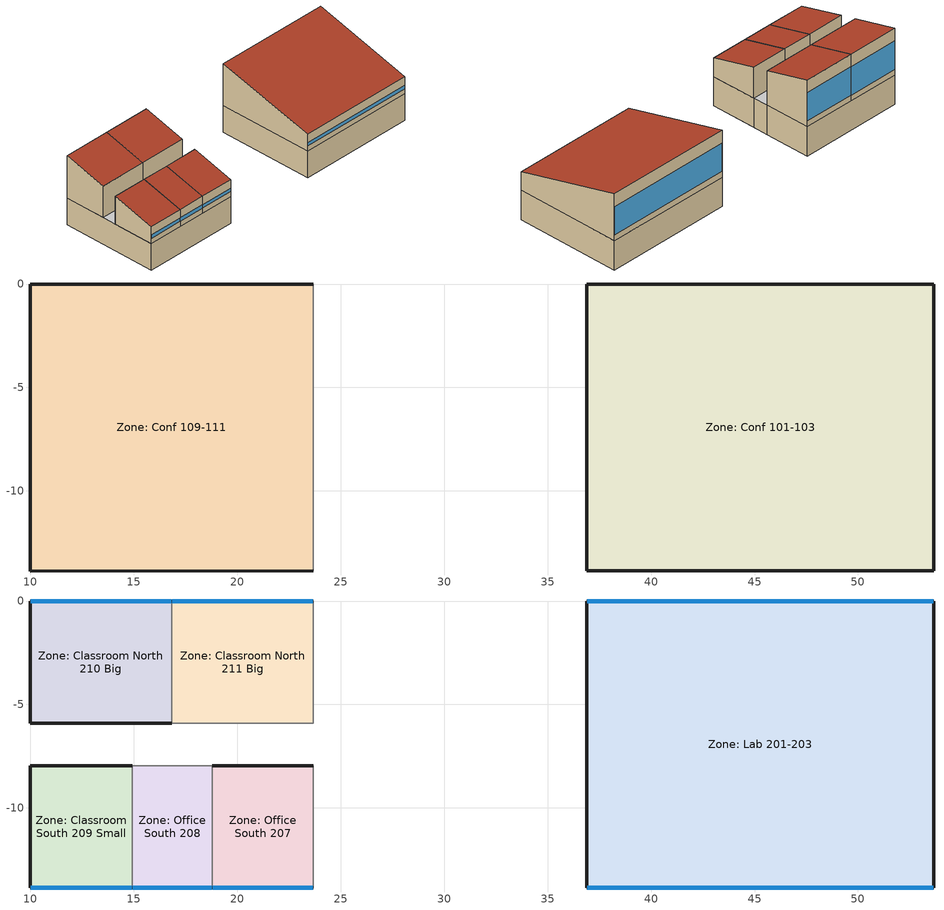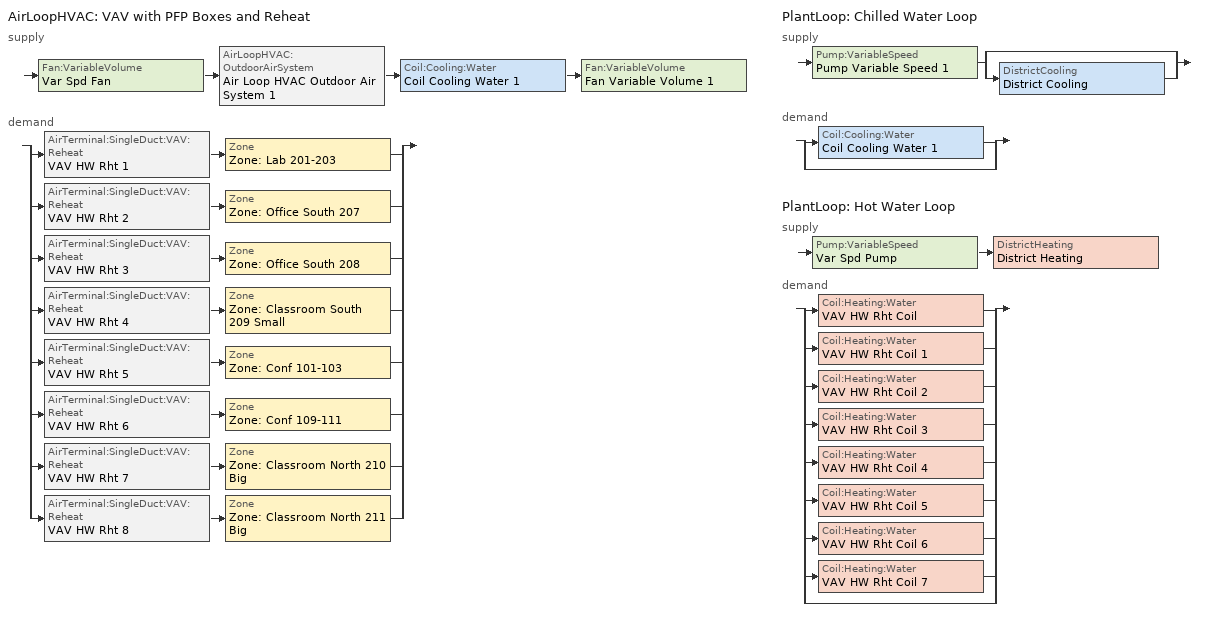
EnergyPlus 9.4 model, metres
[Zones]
Zone: Conf 101-103
 floor ground (ExtSlabCarpet 4in ClimateZone 1-8): 36.9,-13.87 36.9,0 53.66,0 53.66,-13.87 z0
 wall outside (Thornton Ext Wall): 53.66,0 36.9,0 36.9,-13.87 53.66,-13.87 53.66,0 z0:3.81
Zone: Conf 109-111
 floor ground (ExtSlabCarpet 4in ClimateZone 1-8): 10,-13.87 10,0 23.68,0 23.68,-13.87 z0
 wall outside (Thornton Ext Wall): 23.68,0 10,0 10,-13.87 23.68,-13.87 z0:3.81
 wall adiabatic (Interior Wall): 23.68,-13.87 23.68,-7.95 23.68,-5.92 23.68,0 z0:3.81
 ceiling adiabatic (Interior Ceiling): 23.68,-5.92 10,-5.92 10,-7.95 23.68,-7.95 z3.81
Zone: Classroom North 210 Big
 floor to Zone: Conf 109-111 (Interior Floor): 10,-5.92 10,0 16.84,0 16.84,-5.92 z3.81
 wall outside (Thornton Ext Wall): 16.84,0 10,0 z3.81:9.91; 10,-5.92 16.84,-5.92 z3.81:8.35; 10,0,9.91 10,0,3.81 10,-5.92,3.81 10,-5.92,8.35
 wall to Zone: Classroom North 211 Big (Interior Wall): 16.84,0,9.91 16.84,-5.92,8.35 16.84,-5.92,3.81 16.84,0,3.81
 window (Thornton Window 1): 16.81,0 10.03,0 z4.57:8.25
 roof outside (ASHRAE 90.1-2010 ExtRoof IEAD ClimateZone 2-8): 10,0,9.91 10,-5.92,8.35 16.84,-5.92,8.35 16.84,0,9.91
Zone: Classroom North 211 Big
 floor to Zone: Conf 109-111 (Interior Floor): 16.84,-5.92 16.84,0 23.68,0 23.68,-5.92 z3.81
 wall outside (Thornton Ext Wall): 23.68,0 16.84,0 z3.81:9.91
 wall adiabatic (Interior Wall): 16.84,-5.92 23.68,-5.92 z3.81:8.35; 23.68,0,9.91 23.68,-5.92,8.35 23.68,-5.92,3.81 23.68,0,3.81
 window (Thornton Window 1): 23.65,0 16.86,0 z4.57:8.25
 roof outside (ASHRAE 90.1-2010 ExtRoof IEAD ClimateZone 2-8): 16.84,0,9.91 16.84,-5.92,8.35 23.68,-5.92,8.35 23.68,0,9.91
Zone: Classroom South 209 Small
 floor to Zone: Conf 109-111 (Interior Floor): 10,-13.87 10,-7.95 14.93,-7.95 14.93,-13.87 z3.81
 wall outside (Thornton Ext Wall): 14.93,-7.95 10,-7.95 z3.81:7.81; 10,-13.87 14.93,-13.87 z3.81:6.25; 10,-7.95,7.81 10,-7.95,3.81 10,-13.87,3.81 10,-13.87,6.25
 wall to Zone: Office South 208 (Interior Wall): 14.93,-7.95,7.81 14.93,-13.87,6.25 14.93,-13.87,3.81 14.93,-7.95,3.81
 window (Thornton Window 1): 10.03,-13.87 14.91,-13.87 z4.57:5.06
 roof outside (ASHRAE 90.1-2010 ExtRoof IEAD ClimateZone 2-8): 10,-7.95,7.81 10,-13.87,6.25 14.93,-13.87,6.25 14.93,-7.95,7.81
Zone: Lab 201-203
 floor to Zone: Conf 101-103 (Interior Floor): 36.9,-13.87 36.9,0 53.66,0 53.66,-13.87 z3.81
 wall outside (Thornton Ext Wall): 53.66,0 36.9,0 z3.81:9.91; 36.9,-13.87 53.66,-13.87 z3.81:6.25; 53.66,0,9.91 53.66,-13.87,6.25 53.66,-13.87,3.81 53.66,0,3.81; 36.9,0,9.91 36.9,0,3.81 36.9,-13.87,3.81 36.9,-13.87,6.25
 window (Thornton Window 1): 53.64,0 36.92,0 z4.57:8.24; 36.92,-13.87 53.64,-13.87 z4.57:5.06
 roof outside (ASHRAE 90.1-2010 ExtRoof IEAD ClimateZone 2-8): 36.9,0,9.91 36.9,-13.87,6.25 53.66,-13.87,6.25 53.66,0,9.91
Zone: Office South 207
 floor to Zone: Conf 109-111 (Interior Floor): 18.8,-13.87 18.8,-7.95 23.68,-7.95 23.68,-13.87 z3.81
 wall outside (Thornton Ext Wall): 23.68,-7.95 18.8,-7.95 z3.81:7.81; 18.8,-13.87 23.68,-13.87 z3.81:6.25
 wall adiabatic (Interior Wall): 23.68,-7.95,7.81 23.68,-13.87,6.25 23.68,-13.87,3.81 23.68,-7.95,3.81
 wall to Zone: Office South 208 (Interior Wall): 18.8,-7.95,7.81 18.8,-7.95,3.81 18.8,-13.87,3.81 18.8,-13.87,6.25
 window (Thornton Window 1): 18.83,-13.87 23.65,-13.87 z4.57:5.06
 roof outside (ASHRAE 90.1-2010 ExtRoof IEAD ClimateZone 2-8): 18.8,-7.95,7.81 18.8,-13.87,6.25 23.68,-13.87,6.25 23.68,-7.95,7.81
Zone: Office South 208
 floor to Zone: Conf 109-111 (Interior Floor): 14.93,-13.87 14.93,-7.95 18.8,-7.95 18.8,-13.87 z3.81
 wall outside (Thornton Ext Wall): 14.93,-13.87 18.8,-13.87 z3.81:6.25
 wall adiabatic (Interior Wall): 18.8,-7.95 14.93,-7.95 z3.81:7.81
 window (Thornton Window 1): 14.96,-13.87 18.78,-13.87 z4.57:5.06
 roof outside (ASHRAE 90.1-2010 ExtRoof IEAD ClimateZone 2-8): 14.93,-7.95,7.81 14.93,-13.87,6.25 18.8,-13.87,6.25 18.8,-7.95,7.81
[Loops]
AirLoopHVAC 'VAV with PFP Boxes and Reheat'
 supply: Fan:VariableVolume 'Var Spd Fan' > AirLoopHVAC:OutdoorAirSystem 'Air Loop HVAC Outdoor Air System 1' > Coil:Cooling:Water 'Coil Cooling Water 1' > Fan:VariableVolume 'Fan Variable Volume 1'
 demand: split
  | AirTerminal:SingleDuct:VAV:Reheat 'VAV HW Rht 1' > Zone 'Zone: Lab 201-203'
  | AirTerminal:SingleDuct:VAV:Reheat 'VAV HW Rht 2' > Zone 'Zone: Office South 207'
  | AirTerminal:SingleDuct:VAV:Reheat 'VAV HW Rht 3' > Zone 'Zone: Office South 208'
  | AirTerminal:SingleDuct:VAV:Reheat 'VAV HW Rht 4' > Zone 'Zone: Classroom South 209 Small'
  | AirTerminal:SingleDuct:VAV:Reheat 'VAV HW Rht 5' > Zone 'Zone: Conf 101-103'
  | AirTerminal:SingleDuct:VAV:Reheat 'VAV HW Rht 6' > Zone 'Zone: Conf 109-111'
  | AirTerminal:SingleDuct:VAV:Reheat 'VAV HW Rht 7' > Zone 'Zone: Classroom North 210 Big'
  | AirTerminal:SingleDuct:VAV:Reheat 'VAV HW Rht 8' > Zone 'Zone: Classroom North 211 Big'
PlantLoop 'Chilled Water Loop'
 supply: Pump:VariableSpeed 'Pump Variable Speed 1' > split
  | bypass
  | DistrictCooling 'District Cooling'
 demand: split
  | Coil:Cooling:Water 'Coil Cooling Water 1'
  | bypass
PlantLoop 'Hot Water Loop'
 supply: Pump:VariableSpeed 'Var Spd Pump' > DistrictHeating 'District Heating'
 demand: split
  | Coil:Heating:Water 'VAV HW Rht Coil'
  | Coil:Heating:Water 'VAV HW Rht Coil 1'
  | Coil:Heating:Water 'VAV HW Rht Coil 2'
  | Coil:Heating:Water 'VAV HW Rht Coil 3'
  | Coil:Heating:Water 'VAV HW Rht Coil 4'
  | Coil:Heating:Water 'VAV HW Rht Coil 5'
  | Coil:Heating:Water 'VAV HW Rht Coil 6'
  | Coil:Heating:Water 'VAV HW Rht Coil 7'
  | bypass
[Building]
Thornton Center
[Site:Location]
CA_PALO-ALTO-AP: Latitude=37.47; Longitude=-122.12; Time Zone=-8; Elevation=2
[SizingPeriod:DesignDay] Day of Month=21; DryBulb Temperature Range Modifier Type=DefaultMultipliers; Barometric Pressure=101301; Rain Indicator=No; Snow Indicator=No; Daylight Saving Time Indicator=No
Name | Month | Day Type | Maximum DryBulb Temperature | Daily DryBulb Temperature Range | Humidity Condition Type | Wetbulb or DewPoint at Maximum DryBulb | Wind Speed | Wind Direction | Solar Model Indicator | ASHRAE Clear Sky Optical Depth for Beam Irradiance taub | ASHRAE Clear Sky Optical Depth for Diffuse Irradiance taud | Enthalpy at Maximum DryBulb | Sky Clearness
CA_PALO-ALTO-AP Ann Clg 0.4% Condns DB=>MCWB | 7 | SummerDesignDay | 33.4 | 6.9 | Wetbulb | 19.2 | 5 | 337 | ASHRAETau | 0 | 0
CA_PALO-ALTO-AP Ann Clg 0.4% Condns DP=>MCDB | 7 | SummerDesignDay | 24.1 | 6.9 | Dewpoint | 18.2 | 5 | 337 | ASHRAETau | 0 | 0
CA_PALO-ALTO-AP Ann Clg 0.4% Condns Enth=>MCDB | 7 | SummerDesignDay | 28.7 | 6.9 | Enthalpy |  | 5 | 337 | ASHRAETau | 0 | 0 | 60500
CA_PALO-ALTO-AP Ann Clg 0.4% Condns WB=>MCDB | 7 | SummerDesignDay | 28.5 | 6.9 | Wetbulb | 20.8 | 5 | 337 | ASHRAETau | 0 | 0
CA_PALO-ALTO-AP Ann Htg 99.6% Condns DB | 1 | WinterDesignDay | 1.4 | 0 | Wetbulb | 1.4 | 1.1 | 22 | ASHRAEClearSky |  |  |  | 0
CA_PALO-ALTO-AP Ann Htg 99.6% Condns DP=>MCDB | 1 | WinterDesignDay | 12.2 | 0 | Dewpoint | -7.2 | 1.1 | 22 | ASHRAEClearSky |  |  |  | 0
[Material] Thermal Absorptance=0.9
Name | Roughness | Thickness | Conductivity | Density | Specific Heat | Solar Absorptance | Visible Absorptance
1/4IN wood | MediumSmooth | 0.00635 | 0.15 | 608 | 1630 | 0.5 | 0.5
1IN Stucco 1 | Smooth | 0.0253 | 0.6918 | 1858 | 837 | 0.92 | 0.92
5/8IN gypsum board | MediumSmooth | 0.015875 | 0.16 | 800 | 1090 | 0.4 | 0.4
F08 Metal surface | Smooth | 0.0008 | 45.28 | 7824 | 500 | 0.7 | 0.7
F16 Acoustic tile | MediumSmooth | 0.0191 | 0.06 | 368 | 590 | 0.3 | 0.3
G01a 19mm gypsum board | MediumSmooth | 0.019 | 0.16 | 800 | 1090 | 0.4 | 0.4
IEAD Roof Insulation R-19.72 IP | MediumRough | 0.170137 | 0.049 | 265 | 836.8 | 0.7 | 0.7
M11 100mm lightweight concrete | MediumRough | 0.1016 | 0.53 | 1280 | 840 | 0.5 | 0.5
MAT-CC05 4 HW CONCRETE 1 | Rough | 0.1016 | 1.311 | 2240 | 836.8 | 0.85 | 0.85
Metal Decking | MediumSmooth | 0.0015 | 45.006 | 7680 | 418.4 | 0.6 | 0.6
Roof Membrane | VeryRough | 0.0095 | 0.16 | 1121.29 | 1460 | 0.7 | 0.7
Wall Insulation [19] | MediumRough | 0.0254 | 0.00758639 | 91 | 837 | 0.5 | 0.5
[Material:NoMass]
CP02 CARPET PAD 1: Roughness=Smooth; Thermal Resistance=0.1; Thermal Absorptance=0.9; Solar Absorptance=0.8; Visible Absorptance=0.8
[Material:AirGap]
Name | Thermal Resistance
F04 Wall air space resistance | 0.15
F05 Ceiling air space resistance | 0.18
[WindowMaterial:SimpleGlazingSystem]
Thornton Window Material 1: UFactor=1.2; Solar Heat Gain Coefficient=0.25; Visible Transmittance=0.42
[Construction]
ASHRAE 90.1-2010 ExtRoof IEAD ClimateZone 2-8: Roof Membrane, IEAD Roof Insulation R-19.72 IP, Metal Decking
ExtSlabCarpet 4in ClimateZone 1-8: MAT-CC05 4 HW CONCRETE 1, CP02 CARPET PAD 1
Interior Ceiling: M11 100mm lightweight concrete, F05 Ceiling air space resistance, F16 Acoustic tile
Interior Floor: F16 Acoustic tile, F05 Ceiling air space resistance, M11 100mm lightweight concrete
Interior Wall: G01a 19mm gypsum board, F04 Wall air space resistance, G01a 19mm gypsum board
Thornton Ext Wall: 1IN Stucco 1, F08 Metal surface, Wall Insulation [19], 1/4IN wood, 5/8IN gypsum board
Thornton Window 1: Thornton Window Material 1
[Zone] Multiplier=1; Part of Total Floor Area=Yes
Zone: Classroom North 210 Big; Zone: Classroom North 211 Big; Zone: Classroom South 209 Small; Zone: Conf 101-103; Zone: Conf 109-111; Zone: Lab 201-203; Zone: Office South 207; Zone: Office South 208
[DAYLIGHTING:CONTROLS] Daylighting Method=DElight; Lighting Control Type=Stepped; Minimum Input Power Fraction for Continuous or ContinuousOff Dimming Control=0.3; Minimum Light Output Fraction for Continuous or ContinuousOff Dimming Control=0.2; Number of Stepped Control Steps=3; Probability Lighting will be Reset When Needed in Manual Stepped Control=1; Glare Calculation Azimuth Angle of View Direction Clockwise from Zone yAxis=0; Maximum Allowable Discomfort Glare Index=22; DElight Gridding Resolution=0.1; Fraction of Zone Controlled by Reference Point 1=1; Illuminance Setpoint at Reference Point 1=500
Name | Zone | Daylighting Reference Point 1
Experimental_Daylight_Controls_0 | Zone: Classroom North 210 Big | Experimental_Daylight_RefPt_0
Experimental_Daylight_Controls_1 | Zone: Classroom North 211 Big | Experimental_Daylight_RefPt_1
Experimental_Daylight_Controls_2 | Zone: Classroom South 209 Small | Experimental_Daylight_RefPt_2
Experimental_Daylight_Controls_3 | Zone: Conf 101-103 | Experimental_Daylight_RefPt_3
Experimental_Daylight_Controls_4 | Zone: Conf 109-111 | Experimental_Daylight_RefPt_4
Experimental_Daylight_Controls_5 | Zone: Lab 201-203 | Experimental_Daylight_RefPt_5
Experimental_Daylight_Controls_6 | Zone: Office South 207 | Experimental_Daylight_RefPt_6
Experimental_Daylight_Controls_7 | Zone: Office South 208 | Experimental_Daylight_RefPt_7
[DesignSpecification:OutdoorAir] Outdoor Air Method=Sum; Outdoor Air Flow per Person=0.00235974; Outdoor Air Flow per Zone Floor Area=0.0003048; Outdoor Air Flow per Zone=0; Outdoor Air Flow Air Changes per Hour=0
90.1-2010 - Office - ClosedOffice Ventilation 1; 90.1-2010 - Office - Conference Ventilation 1; 90.1-2010 - Office - IT_Room Ventilation 1
[Sizing:Zone] Zone Cooling Design Supply Air Temperature Input Method=SupplyAirTemperature; Zone Cooling Design Supply Air Temperature=14; Zone Cooling Design Supply Air Temperature Difference=11.11; Zone Heating Design Supply Air Temperature Input Method=SupplyAirTemperature; Zone Heating Design Supply Air Temperature=40; Zone Heating Design Supply Air Temperature Difference=11.11; Zone Cooling Design Supply Air Humidity Ratio=0.0085; Zone Heating Design Supply Air Humidity Ratio=0.008; Cooling Design Air Flow Method=DesignDay; Cooling Design Air Flow Rate=0; Cooling Minimum Air Flow per Zone Floor Area=0.000762; Cooling Minimum Air Flow=0; Cooling Minimum Air Flow Fraction=0; Heating Design Air Flow Method=DesignDay; Heating Design Air Flow Rate=0; Heating Maximum Air Flow per Zone Floor Area=0.002032; Heating Maximum Air Flow=0.141576; Heating Maximum Air Flow Fraction=0.3; Account for Dedicated Outdoor Air System=No
Name | Design Specification Outdoor Air Object
Zone: Classroom North 210 Big; Zone: Classroom North 211 Big; Zone: Classroom South 209 Small; Zone: Office South 207; Zone: Office South 208 | 90.1-2010 - Office - ClosedOffice Ventilation 1
Zone: Conf 101-103; Zone: Conf 109-111 | 90.1-2010 - Office - Conference Ventilation 1
Zone: Lab 201-203 | 90.1-2010 - Office - IT_Room Ventilation 1
[Sizing:System]
VAV with PFP Boxes and Reheat: Type of Load to Size On=Sensible; Design Outdoor Air Flow Rate=Autosize; Central Heating Maximum System Air Flow Ratio=0.3; Preheat Design Temperature=7; Preheat Design Humidity Ratio=0.008; Precool Design Temperature=12.8; Precool Design Humidity Ratio=0.008; Central Cooling Design Supply Air Temperature=12.8; Central Heating Design Supply Air Temperature=16.7; Type of Zone Sum to Use=NonCoincident; 100 Outdoor Air in Cooling=Yes; 100 Outdoor Air in Heating=Yes; Central Cooling Design Supply Air Humidity Ratio=0.0085; Central Heating Design Supply Air Humidity Ratio=0.008; Cooling Supply Air Flow Rate Method=DesignDay; Cooling Supply Air Flow Rate=0; Cooling Supply Air Flow Rate Per Floor Area=0.00996765; Cooling Fraction of Autosized Cooling Supply Air Flow Rate=1; Cooling Supply Air Flow Rate Per Unit Cooling Capacity=3.94755e-05; Heating Supply Air Flow Rate Method=DesignDay; Heating Supply Air Flow Rate=0; Heating Supply Air Flow Rate Per Floor Area=0.00996765; Heating Fraction of Autosized Heating Supply Air Flow Rate=1; Heating Fraction of Autosized Cooling Supply Air Flow Rate=1; Heating Supply Air Flow Rate Per Unit Heating Capacity=3.15882e-05; System Outdoor Air Method=ZoneSum; Zone Maximum Outdoor Air Fraction=1; Cooling Design Capacity Method=CoolingDesignCapacity; Cooling Design Capacity=Autosize; Cooling Design Capacity Per Floor Area=234.7; Fraction of Autosized Cooling Design Capacity=1; Heating Design Capacity Method=HeatingDesignCapacity; Heating Design Capacity=Autosize; Heating Design Capacity Per Floor Area=157; Fraction of Autosized Heating Design Capacity=1; Central Cooling Capacity Control Method=OnOff
[Sizing:Plant] Sizing Option=NonCoincident; Zone Timesteps in Averaging Window=1; Coincident Sizing Factor Mode=None
Name | Loop Type | Design Loop Exit Temperature | Loop Design Temperature Difference
Chilled Water Loop | Cooling | 7.22 | 6.67
Hot Water Loop | Heating | 82 | 11
[ZoneControl:Thermostat] Temperature Difference Between Cutout And Setpoint=0
Name | Zone or ZoneList | Control Type Schedule | Control 1
Zone: Classroom North 210 Big Thermostat | Zone: Classroom North 210 Big | Zone: Classroom North 210 Big Thermostat Schedule | Thermostat Setpoint Dual Setpoint 1
Zone: Classroom North 211 Big Thermostat | Zone: Classroom North 211 Big | Zone: Classroom North 211 Big Thermostat Schedule | Thermostat Setpoint Dual Setpoint 2
Zone: Classroom South 209 Small Thermostat | Zone: Classroom South 209 Small | Zone: Classroom South 209 Small Thermostat Schedule | Thermostat Setpoint Dual Setpoint 6
Zone: Conf 101-103 Thermostat | Zone: Conf 101-103 | Zone: Conf 101-103 Thermostat Schedule | Thermostat Setpoint Dual Setpoint 8
Zone: Conf 109-111 Thermostat | Zone: Conf 109-111 | Zone: Conf 109-111 Thermostat Schedule | Thermostat Setpoint Dual Setpoint 7
Zone: Lab 201-203 Thermostat | Zone: Lab 201-203 | Zone: Lab 201-203 Thermostat Schedule | Thermostat Setpoint Dual Setpoint 4
Zone: Office South 207 Thermostat | Zone: Office South 207 | Zone: Office South 207 Thermostat Schedule | Thermostat Setpoint Dual Setpoint 5
Zone: Office South 208 Thermostat | Zone: Office South 208 | Zone: Office South 208 Thermostat Schedule | Thermostat Setpoint Dual Setpoint 3
[ThermostatSetpoint:DualSetpoint] Heating Setpoint Temperature Schedule=Medium Office HtgSetp; Cooling Setpoint Temperature Schedule=Medium Office ClgSetp
Thermostat Setpoint Dual Setpoint 1; Thermostat Setpoint Dual Setpoint 2; Thermostat Setpoint Dual Setpoint 6; Thermostat Setpoint Dual Setpoint 8; Thermostat Setpoint Dual Setpoint 7; Thermostat Setpoint Dual Setpoint 4; Thermostat Setpoint Dual Setpoint 5; Thermostat Setpoint Dual Setpoint 3
[AirTerminal:SingleDuct:VAV:Reheat] Availability Schedule=Always On Discrete hvac_library; Maximum Air Flow Rate=Autosize; Zone Minimum Air Flow Input Method=Constant; Constant Minimum Air Flow Fraction=0.3; Fixed Minimum Air Flow Rate=0; Maximum Hot Water or Steam Flow Rate=Autosize; Minimum Hot Water or Steam Flow Rate=0; Convergence Tolerance=0.001; Damper Heating Action=Normal; Maximum Flow per Zone Floor Area During Reheat=Autocalculate; Maximum Flow Fraction During Reheat=Autocalculate; Maximum Reheat Air Temperature=35
Name | Reheat Coil
VAV HW Rht 7 | VAV HW Rht Coil 6
VAV HW Rht 8 | VAV HW Rht Coil 7
VAV HW Rht 4 | VAV HW Rht Coil 3
VAV HW Rht 5 | VAV HW Rht Coil 4
VAV HW Rht 6 | VAV HW Rht Coil 5
VAV HW Rht 1 | VAV HW Rht Coil
VAV HW Rht 2 | VAV HW Rht Coil 1
VAV HW Rht 3 | VAV HW Rht Coil 2
[Zone equipment]
Zone: Classroom North 210 Big: VAV HW Rht 7
Zone: Classroom North 211 Big: VAV HW Rht 8
Zone: Classroom South 209 Small: VAV HW Rht 4
Zone: Conf 101-103: VAV HW Rht 5
Zone: Conf 109-111: VAV HW Rht 6
Zone: Lab 201-203: VAV HW Rht 1
Zone: Office South 207: VAV HW Rht 2
Zone: Office South 208: VAV HW Rht 3
[Fan:VariableVolume] Availability Schedule=Always On Discrete; Fan Total Efficiency=0.6045; Maximum Flow Rate=AutoSize; Fan Power Minimum Flow Rate Input Method=FixedFlowRate; Fan Power Minimum Flow Fraction=0; Motor Efficiency=0.93; Motor In Airstream Fraction=1; Fan Power Coefficient 1=0.0407599; Fan Power Coefficient 2=0.088045; Fan Power Coefficient 3=-0.0729261; Fan Power Coefficient 4=0.94374; Fan Power Coefficient 5=0; EndUse Subcategory=General
Name | Pressure Rise | Fan Power Minimum Air Flow Rate
Var Spd Fan | 373.633 | 0
Fan Variable Volume 1 | 871.811 | 1.51023
[Coil:Cooling:Water]
Coil Cooling Water 1: Availability Schedule=Always On Discrete; Design Water Flow Rate=Autosize; Design Air Flow Rate=Autosize; Design Inlet Water Temperature=Autosize; Design Inlet Air Temperature=Autosize; Design Outlet Air Temperature=Autosize; Design Inlet Air Humidity Ratio=Autosize; Design Outlet Air Humidity Ratio=Autosize; Type of Analysis=SimpleAnalysis; Heat Exchanger Configuration=CrossFlow
[Coil:Heating:Water] Availability Schedule=Always On Discrete hvac_library; UFactor Times Area Value=Autosize; Maximum Water Flow Rate=Autosize; Performance Input Method=UFactorTimesAreaAndDesignWaterFlowRate; Rated Capacity=Autosize; Rated Inlet Water Temperature=82.2; Rated Inlet Air Temperature=16.6; Rated Outlet Water Temperature=71.1; Rated Outlet Air Temperature=32.2; Rated Ratio for Air and Water Convection=0.5
VAV HW Rht Coil 6; VAV HW Rht Coil 7; VAV HW Rht Coil 3; VAV HW Rht Coil 4; VAV HW Rht Coil 5; VAV HW Rht Coil; VAV HW Rht Coil 1; VAV HW Rht Coil 2
[Controller:WaterCoil]
Controller Water Coil 1: Control Variable=Temperature; Action=Reverse; Actuator Variable=Flow; Controller Convergence Tolerance=Autosize; Maximum Actuated Flow=Autosize; Minimum Actuated Flow=0
[Controller:OutdoorAir]
Controller Outdoor Air 1: Minimum Outdoor Air Flow Rate=1.51023; Maximum Outdoor Air Flow Rate=Autosize; Economizer Control Type=DifferentialDryBulb; Economizer Control Action Type=ModulateFlow; Economizer Maximum Limit DryBulb Temperature=28; Economizer Maximum Limit Enthalpy=64000; Economizer Minimum Limit DryBulb Temperature=-100; Lockout Type=NoLockout; Minimum Limit Type=FixedMinimum; Mechanical Ventilation Controller=Controller Mechanical Ventilation 1; High Humidity Control=No; Control High Indoor Humidity Based on Outdoor Humidity Ratio=Yes; Heat Recovery Bypass Control Type=BypassWhenWithinEconomizerLimits
[Controller:MechanicalVentilation]
Controller Mechanical Ventilation 1: Availability Schedule=Always On Discrete; Demand Controlled Ventilation=No; System Outdoor Air Method=ZoneSum; Zone or ZoneList 1=Zone: Classroom North 210 Big; Design Specification Outdoor Air Object Name 1=90.1-2010 - Office - ClosedOffice Ventilation 1; Zone or ZoneList 2=Zone: Classroom North 211 Big; Design Specification Outdoor Air Object Name 2=90.1-2010 - Office - ClosedOffice Ventilation 1; Zone or ZoneList 3=Zone: Classroom South 209 Small; Design Specification Outdoor Air Object Name 3=90.1-2010 - Office - ClosedOffice Ventilation 1; Zone or ZoneList 4=Zone: Conf 101-103; Design Specification Outdoor Air Object Name 4=90.1-2010 - Office - Conference Ventilation 1; Zone or ZoneList 5=Zone: Conf 109-111; Design Specification Outdoor Air Object Name 5=90.1-2010 - Office - Conference Ventilation 1; Zone or ZoneList 6=Zone: Lab 201-203; Design Specification Outdoor Air Object Name 6=90.1-2010 - Office - IT_Room Ventilation 1; Zone or ZoneList 7=Zone: Office South 207; Design Specification Outdoor Air Object Name 7=90.1-2010 - Office - ClosedOffice Ventilation 1; Zone or ZoneList 8=Zone: Office South 208; Design Specification Outdoor Air Object Name 8=90.1-2010 - Office - ClosedOffice Ventilation 1
[AirLoopHVAC]
VAV with PFP Boxes and Reheat: Design Supply Air Flow Rate=AutoSize; Design Return Air Flow Fraction of Supply Air Flow=1
[Pump:VariableSpeed] Design Maximum Flow Rate=Autosize; Design Pump Head=179352; Design Power Consumption=Autosize; Motor Efficiency=0.9; Fraction of Motor Inefficiencies to Fluid Stream=0; Coefficient 1 of the Part Load Performance Curve=0; Coefficient 2 of the Part Load Performance Curve=1; Coefficient 3 of the Part Load Performance Curve=0; Coefficient 4 of the Part Load Performance Curve=0; Design Minimum Flow Rate=0; Skin Loss Radiative Fraction=0.5; Design Power Sizing Method=PowerPerFlowPerPressure; Design Electric Power per Unit Flow Rate=348701.1; Design Shaft Power per Unit Flow Rate per Unit Head=1.28205; Design Minimum Flow Rate Fraction=0; EndUse Subcategory=General
Name | Pump Control Type
Pump Variable Speed 1 | Intermittent
Var Spd Pump | Continuous
[DistrictCooling]
District Cooling: Nominal Capacity=Autosize
[DistrictHeating]
District Heating: Nominal Capacity=Autosize
[PlantLoop] Fluid Type=Water; Maximum Loop Temperature=100; Minimum Loop Temperature=0; Maximum Loop Flow Rate=Autosize; Minimum Loop Flow Rate=0; Plant Loop Volume=Autocalculate; Load Distribution Scheme=Optimal; Plant Loop Demand Calculation Scheme=SingleSetpoint
Name | Plant Equipment Operation Scheme
Chilled Water Loop | Chilled Water Loop Operation Schemes
Hot Water Loop | Hot Water Loop Operation Schemes
[PlantEquipmentList]
Chilled Water Loop Cooling Equipment List: District Cooling
Hot Water Loop Heating Equipment List: District Heating
[PlantEquipmentOperation:CoolingLoad]
Chilled Water Loop Cooling Operation Scheme: Load Range 1 Lower Limit=0; Load Range 1 Upper Limit=1000000000; Range 1 Equipment List=Chilled Water Loop Cooling Equipment List
[PlantEquipmentOperation:HeatingLoad]
Hot Water Loop Heating Operation Scheme: Load Range 1 Lower Limit=0; Load Range 1 Upper Limit=1000000000; Range 1 Equipment List=Hot Water Loop Heating Equipment List
[PlantEquipmentOperationSchemes] Control Scheme 1 Schedule=Always On Discrete
Name | Control Scheme 1
Chilled Water Loop Operation Schemes | Chilled Water Loop Cooling Operation Scheme
Hot Water Loop Operation Schemes | Hot Water Loop Heating Operation Scheme
[AvailabilityManager:Scheduled] Schedule=Always On Discrete
VAV with PFP Boxes and Reheat Availability Manager; Air Loop HVAC Outdoor Air System 1 Availability Manager
[SetpointManager:Scheduled] Control Variable=Temperature
Name | Schedule
Setpoint Manager Scheduled 1 | Deck_Temperature
Setpoint Manager Scheduled 2 | Chilled_Water_Temperature
Scheduled HW Temp | Hot Water Temperature
[SetpointManager:MixedAir] Control Variable=Temperature
Node 76 OS Default SPM; Node 14 OS Default SPM; Node 15 OS Default SPM
[UtilityCost:Tariff] Monthly Charge or Variable=0
Name | Output Meter | Conversion Factor Choice | Time of Use Period Schedule | Season Schedule | Demand Window Length | Energy Conversion Factor
Electricity Tariff | ElectricityPurchased:Facility | kWh | TimeOfDaySchedule | TwoSeasonSchedule | QuarterHour
Gas Tariff | NaturalGas:Facility | Therm |  |  | Day
Water Tariff | Water:Facility | UserDefined |  |  |  | 1
DistrictHeating Tariff | DistrictHeating:Facility | Therm |  |  | Day
DistrictCooling Tariff | DistrictCooling:Facility | Therm |  |  | Day
[UtilityCost:Charge:Simple]
Name | Utility Cost Charge Simple | Tariff | Source Variable | Season | Category Variable | Cost per Unit Value or Variable
 | ElectricityTariffSummerOnPeakEnergyCharge | Electricity Tariff | peakEnergy | summer | EnergyCharges | 0.15
 | ElectricityTariffSummerOffPeakEnergyCharge | Electricity Tariff | offPeakEnergy | summer | EnergyCharges | 0.15
 | ElectricityTariffWinterOnPeakEnergyCharge | Electricity Tariff | peakEnergy | winter | EnergyCharges | 0.15
 | ElectricityTariffWinterOffPeakEnergyCharge | Electricity Tariff | offPeakEnergy | winter | EnergyCharges | 0.15
 | ElectricityTariffSummerDemandCharge | Electricity Tariff | totalDemand | summer | DemandCharges | 15
 | ElectricityTariffWinterDemandCharge | Electricity Tariff | totalDemand | winter | DemandCharges | 10
 | GasTariffEnergyCharge | Gas Tariff | totalEnergy | Annual | EnergyCharges | 0.5
 | WaterTariffEnergyCharge | Water Tariff | totalEnergy | Annual | EnergyCharges | 1.32086
 | DistrictHeatingTariffEnergyCharge | DistrictHeating Tariff | totalEnergy | Annual | EnergyCharges | 4
 | DistrictCoolingTariffEnergyCharge | DistrictCooling Tariff | totalEnergy | Annual | EnergyCharges | 3.5
[Schedule:Day:Interval]
Medium Office HtgSetp Default Schedule: No, 06:00, 18.3333, 22:00, 21, 24:00, 18.3333
Medium Office HtgSetp Rule 2 Day Schedule: No, 06:00, 18.3333, 18:00, 21, 24:00, 18.3333
Medium Office HtgSetp Summer Design Day: No, 24:00, 18.3333
Medium Office HtgSetp Winter Design Day: No, 24:00, 21
Medium Office ClgSetp Default Schedule: No, 06:00, 32.2222, 22:00, 25, 24:00, 32.2222
Medium Office ClgSetp Rule 2 Day Schedule: No, 06:00, 32.2222, 18:00, 24, 22:00, 26.7, 24:00, 32.2222
Medium Office ClgSetp Rule 1 Day Schedule; Medium Office ClgSetp Rule 1 Day Schedule 4; Medium Office ClgSetp Rule 1 Day Schedule 6; Medium Office ClgSetp Winter Design Day; Medium Office ClgSetp Rule 1 Day Schedule 2: No, 24:00, 32.2222
Medium Office ClgSetp Summer Design Day: No, 06:00, 32.2222, 22:00, 24, 24:00, 32.2222
Chilled_Water_Temperature_Default: No, 24:00, 12
Chilled_Water_Temperature_Summer_Design_Day; Chilled_Water_Temperature_Winter_Design_Day: No, 24:00, 6.7
Deck_Temperature_Default; Deck_Temperature_Summer_Design_Day; Deck_Temperature_Winter_Design_Day: No, 24:00, 12.8
Hot Water Temperature Default; Hot Water Temperature Summer Design Day; Hot Water Temperature Winter Design Day: No, 24:00, 67
[Schedule:Week:Daily]
Medium Office HtgSetp Week Rule - Jan1-Jan5: Medium Office HtgSetp Default Schedule, Medium Office HtgSetp Default Schedule, Medium Office HtgSetp Default Schedule, Medium Office HtgSetp Default Schedule, Medium Office HtgSetp Default Schedule, Medium Office HtgSetp Default Schedule, Medium Office HtgSetp Rule 2 Day Schedule, Medium Office HtgSetp Default Schedule, Medium Office HtgSetp Summer Design Day, Medium Office HtgSetp Winter Design Day, Medium Office HtgSetp Default Schedule, Medium Office HtgSetp Default Schedule
Medium Office HtgSetp Week Rule - Jan6-Dec31: Medium Office HtgSetp Rule 2 Day Schedule, Medium Office HtgSetp Default Schedule, Medium Office HtgSetp Default Schedule, Medium Office HtgSetp Default Schedule, Medium Office HtgSetp Default Schedule, Medium Office HtgSetp Default Schedule, Medium Office HtgSetp Rule 2 Day Schedule, Medium Office HtgSetp Default Schedule, Medium Office HtgSetp Summer Design Day, Medium Office HtgSetp Winter Design Day, Medium Office HtgSetp Default Schedule, Medium Office HtgSetp Default Schedule
Medium Office ClgSetp Week Rule - Jan1-Jan5: Medium Office ClgSetp Default Schedule, Medium Office ClgSetp Default Schedule, Medium Office ClgSetp Default Schedule, Medium Office ClgSetp Default Schedule, Medium Office ClgSetp Default Schedule, Medium Office ClgSetp Default Schedule, Medium Office ClgSetp Rule 2 Day Schedule, Medium Office ClgSetp Rule 1 Day Schedule 2, Medium Office ClgSetp Summer Design Day, Medium Office ClgSetp Winter Design Day, Medium Office ClgSetp Default Schedule, Medium Office ClgSetp Default Schedule
Medium Office ClgSetp Week Rule - Jan6-Mar9; Medium Office ClgSetp Week Rule - Apr7-Dec14: Medium Office ClgSetp Rule 1 Day Schedule, Medium Office ClgSetp Default Schedule, Medium Office ClgSetp Default Schedule, Medium Office ClgSetp Default Schedule, Medium Office ClgSetp Default Schedule, Medium Office ClgSetp Default Schedule, Medium Office ClgSetp Rule 2 Day Schedule, Medium Office ClgSetp Rule 1 Day Schedule 2, Medium Office ClgSetp Summer Design Day, Medium Office ClgSetp Winter Design Day, Medium Office ClgSetp Default Schedule, Medium Office ClgSetp Default Schedule
Medium Office ClgSetp Week Rule - Mar10-Mar16: Medium Office ClgSetp Rule 1 Day Schedule, Medium Office ClgSetp Default Schedule, Medium Office ClgSetp Default Schedule, Medium Office ClgSetp Default Schedule, Medium Office ClgSetp Default Schedule, Medium Office ClgSetp Rule 1 Day Schedule 4, Medium Office ClgSetp Rule 1 Day Schedule 4, Medium Office ClgSetp Rule 1 Day Schedule 2, Medium Office ClgSetp Summer Design Day, Medium Office ClgSetp Winter Design Day, Medium Office ClgSetp Default Schedule, Medium Office ClgSetp Default Schedule
Medium Office ClgSetp Week Rule - Mar17-Mar30: Medium Office ClgSetp Rule 1 Day Schedule 4, Medium Office ClgSetp Rule 1 Day Schedule 4, Medium Office ClgSetp Rule 1 Day Schedule 4, Medium Office ClgSetp Rule 1 Day Schedule 4, Medium Office ClgSetp Rule 1 Day Schedule 4, Medium Office ClgSetp Rule 1 Day Schedule 4, Medium Office ClgSetp Rule 1 Day Schedule 4, Medium Office ClgSetp Rule 1 Day Schedule 2, Medium Office ClgSetp Summer Design Day, Medium Office ClgSetp Winter Design Day, Medium Office ClgSetp Default Schedule, Medium Office ClgSetp Default Schedule
Medium Office ClgSetp Week Rule - Mar31-Apr6: Medium Office ClgSetp Rule 1 Day Schedule 4, Medium Office ClgSetp Default Schedule, Medium Office ClgSetp Default Schedule, Medium Office ClgSetp Default Schedule, Medium Office ClgSetp Default Schedule, Medium Office ClgSetp Default Schedule, Medium Office ClgSetp Rule 2 Day Schedule, Medium Office ClgSetp Rule 1 Day Schedule 2, Medium Office ClgSetp Summer Design Day, Medium Office ClgSetp Winter Design Day, Medium Office ClgSetp Default Schedule, Medium Office ClgSetp Default Schedule
Medium Office ClgSetp Week Rule - Dec15-Dec21: Medium Office ClgSetp Rule 1 Day Schedule, Medium Office ClgSetp Default Schedule, Medium Office ClgSetp Default Schedule, Medium Office ClgSetp Default Schedule, Medium Office ClgSetp Default Schedule, Medium Office ClgSetp Rule 1 Day Schedule 6, Medium Office ClgSetp Rule 1 Day Schedule 6, Medium Office ClgSetp Rule 1 Day Schedule 2, Medium Office ClgSetp Summer Design Day, Medium Office ClgSetp Winter Design Day, Medium Office ClgSetp Default Schedule, Medium Office ClgSetp Default Schedule
Medium Office ClgSetp Week Rule - Dec22-Dec31: Medium Office ClgSetp Rule 1 Day Schedule 6, Medium Office ClgSetp Rule 1 Day Schedule 6, Medium Office ClgSetp Rule 1 Day Schedule 6, Medium Office ClgSetp Rule 1 Day Schedule 6, Medium Office ClgSetp Rule 1 Day Schedule 6, Medium Office ClgSetp Rule 1 Day Schedule 6, Medium Office ClgSetp Rule 1 Day Schedule 6, Medium Office ClgSetp Rule 1 Day Schedule 2, Medium Office ClgSetp Summer Design Day, Medium Office ClgSetp Winter Design Day, Medium Office ClgSetp Default Schedule, Medium Office ClgSetp Default Schedule
Chilled_Water_Temperature Week Rule - Jan1-Dec31: Chilled_Water_Temperature_Default, Chilled_Water_Temperature_Default, Chilled_Water_Temperature_Default, Chilled_Water_Temperature_Default, Chilled_Water_Temperature_Default, Chilled_Water_Temperature_Default, Chilled_Water_Temperature_Default, Chilled_Water_Temperature_Default, Chilled_Water_Temperature_Summer_Design_Day, Chilled_Water_Temperature_Winter_Design_Day, Chilled_Water_Temperature_Default, Chilled_Water_Temperature_Default
Deck_Temperature Week Rule - Jan1-Dec31: Deck_Temperature_Default, Deck_Temperature_Default, Deck_Temperature_Default, Deck_Temperature_Default, Deck_Temperature_Default, Deck_Temperature_Default, Deck_Temperature_Default, Deck_Temperature_Default, Deck_Temperature_Summer_Design_Day, Deck_Temperature_Winter_Design_Day, Deck_Temperature_Default, Deck_Temperature_Default
Hot Water Temperature Week Rule - Jan1-Dec31: Hot Water Temperature Default, Hot Water Temperature Default, Hot Water Temperature Default, Hot Water Temperature Default, Hot Water Temperature Default, Hot Water Temperature Default, Hot Water Temperature Default, Hot Water Temperature Default, Hot Water Temperature Summer Design Day, Hot Water Temperature Winter Design Day, Hot Water Temperature Default, Hot Water Temperature Default
[Schedule:Year]
Medium Office HtgSetp: Medium Office HtgSetp Week Rule - Jan1-Jan5, 1, 1, 1, 5, Medium Office HtgSetp Week Rule - Jan6-Dec31, 1, 6, 12, 31
Medium Office ClgSetp: Medium Office ClgSetp Week Rule - Jan1-Jan5, 1, 1, 1, 5, Medium Office ClgSetp Week Rule - Jan6-Mar9, 1, 6, 3, 9, Medium Office ClgSetp Week Rule - Mar10-Mar16, 3, 10, 3, 16, Medium Office ClgSetp Week Rule - Mar17-Mar30, 3, 17, 3, 30, Medium Office ClgSetp Week Rule - Mar31-Apr6, 3, 31, 4, 6, Medium Office ClgSetp Week Rule - Apr7-Dec14, 4, 7, 12, 14, Medium Office ClgSetp Week Rule - Dec15-Dec21, 12, 15, 12, 21, Medium Office ClgSetp Week Rule - Dec22-Dec31, 12, 22, 12, 31
Chilled_Water_Temperature: Chilled_Water_Temperature Week Rule - Jan1-Dec31, 1, 1, 12, 31
Deck_Temperature: Deck_Temperature Week Rule - Jan1-Dec31, 1, 1, 12, 31
Hot Water Temperature: Hot Water Temperature Week Rule - Jan1-Dec31, 1, 1, 12, 31
[Schedule:Compact]
Zone: Classroom North 210 Big Thermostat Schedule; Zone: Classroom North 211 Big Thermostat Schedule; Zone: Classroom South 209 Small Thermostat Schedule; Zone: Conf 101-103 Thermostat Schedule; Zone: Conf 109-111 Thermostat Schedule; Zone: Lab 201-203 Thermostat Schedule; Zone: Office South 207 Thermostat Schedule; Zone: Office South 208 Thermostat Schedule: Through: 12/31, For: AllDays, Until: 24:00, 4
TwoSeasonSchedule: Through: 5/1, For: AllDays, Until: 24:00, 1, Through: 9/1, For: AllDays, Until: 24:00, 3, Through: 12/31, For: AllDays, Until: 24:00, 1
TimeOfDaySchedule: Through: 12/31, For: AllDays, Until: 12:0, 3, Until: 18:0, 1, Until: 24:00, 3
[Schedule:Constant] Hourly Value=1
Always On Discrete hvac_library; Always On Discrete
